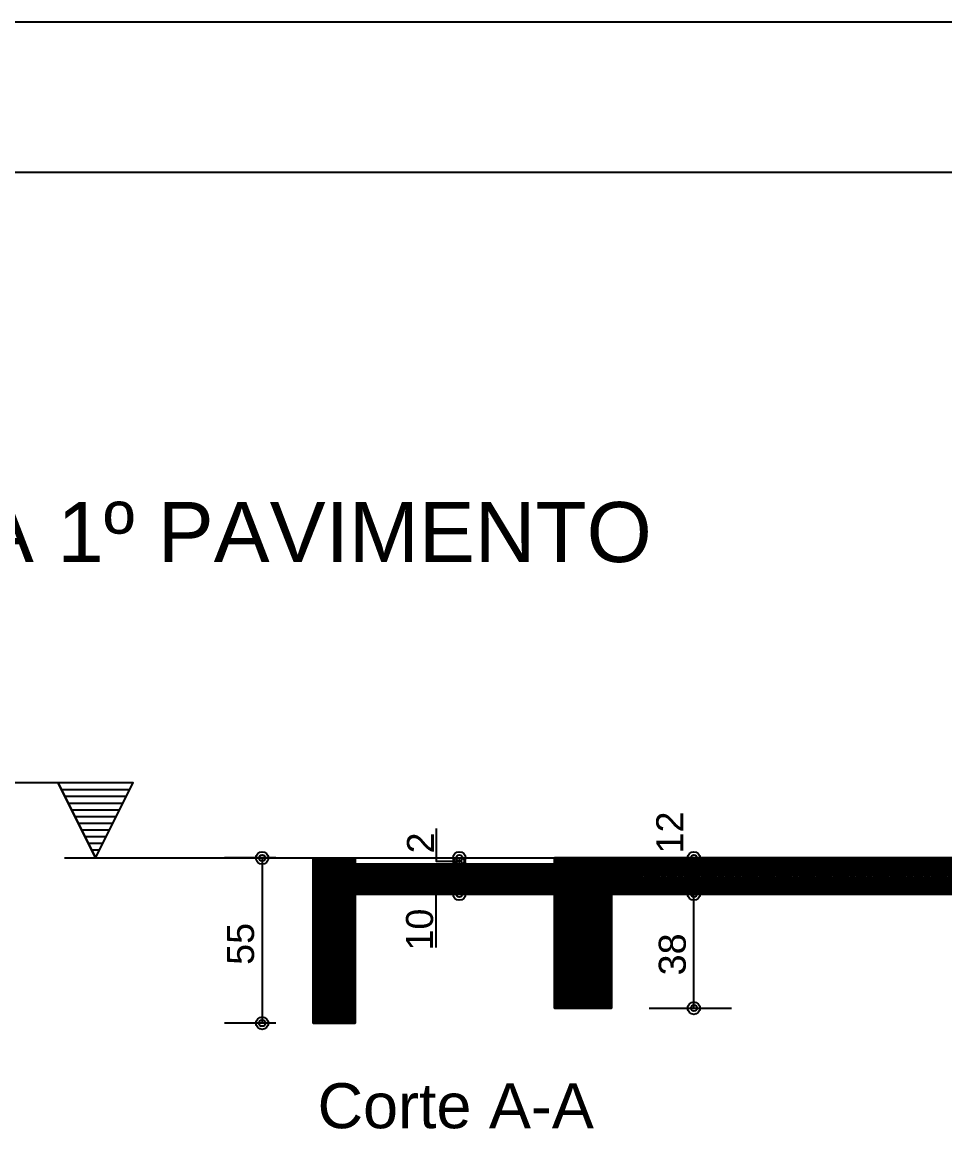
# Model space of a CAD drawing. Extents: x 0 to 119, y 0 to 84.
# Drawn here: x 15.59 to 21.74, y 76.73 to 84.1 of the extents above; entities that cross this region are included whole.
import ezdxf

# ---------------------------------------------------------------- set-up
doc = ezdxf.new("R2010")
doc.units = 0
doc.header["$MEASUREMENT"] = 0
for name, color, linetype in [('1', 3, 'CONTINUOUS'), ('15', 12, 'CONTINUOUS'), ('24', 7, 'CONTINUOUS'), ('29', 9, 'CONTINUOUS'), ('3', 7, 'CONTINUOUS'), ('32', 250, 'CONTINUOUS'), ('40', 7, 'CONTINUOUS'), ('6', 178, 'CONTINUOUS'), ('7', 232, 'CONTINUOUS')]:
    doc.layers.add(name, color=color, linetype=linetype)
doc.styles.add('TQS_ARIAL', font='arial.ttf')

msp = doc.modelspace()

# ---------------------------------------------------------------- linework, layer by layer
at = {"layer": '1', "color": 3, "linetype": 'Continuous'}
msp.add_lwpolyline([(15.829086, 79.032274), (16.079087, 78.532273), (16.329087, 79.032274), (15.829086, 79.032274)], dxfattribs=at)
at = {"layer": '29', "color": 9, "linetype": 'Continuous'}
for p, q in [((17.528821, 78.255152), (17.805943, 78.532273)), ((17.528821, 78.269294), (17.791801, 78.532273)), ((17.528821, 78.283436), (17.777659, 78.532273)), ((17.528821, 78.297578), (17.763517, 78.532273)), ((17.528821, 78.31172), (17.749374, 78.532273)), ((17.528821, 78.325862), (17.735232, 78.532273)), ((17.528821, 78.340005), (17.72109, 78.532273)), ((17.528821, 78.354147), (17.706948, 78.532273)), ((17.528821, 78.368289), (17.692806, 78.532273)), ((17.528821, 78.382431), (17.678664, 78.532273)), ((17.528821, 78.396573), (17.664522, 78.532273)), ((17.528821, 78.410715), (17.650379, 78.532273)), ((17.528821, 78.424857), (17.636237, 78.532273)), ((17.528821, 78.439), (17.622095, 78.532273)), ((17.528821, 78.453142), (17.607953, 78.532273)), ((17.528821, 78.467284), (17.593811, 78.532273)), ((17.528821, 78.481426), (17.579669, 78.532273)), ((17.528821, 78.495568), (17.565527, 78.532273)), ((17.528821, 78.50971), (17.551384, 78.532273)), ((17.528821, 78.523852), (17.537242, 78.532273)), ((17.528821, 78.524564), (17.808821, 78.244564)), ((17.528821, 78.24101), (17.808821, 78.52101)), ((17.535254, 78.532273), (17.808821, 78.258706)), ((17.549396, 78.532273), (17.808821, 78.272848)), ((17.563538, 78.532273), (17.808821, 78.28699)), ((17.57768, 78.532273), (17.808821, 78.301132)), ((17.591823, 78.532273), (17.808821, 78.315274)), ((17.605965, 78.532273), (17.808821, 78.329417)), ((17.620107, 78.532273), (17.808821, 78.343559)), ((17.634249, 78.532273), (17.808821, 78.357701)), ((17.648391, 78.532273), (17.808821, 78.371843)), ((17.662533, 78.532273), (17.808821, 78.385985)), ((17.676675, 78.532273), (17.808821, 78.400127)), ((17.690817, 78.532273), (17.808821, 78.414269)), ((17.70496, 78.532273), (17.808821, 78.428412)), ((17.719102, 78.532273), (17.808821, 78.442554)), ((17.733244, 78.532273), (17.808821, 78.456696)), ((17.747386, 78.532273), (17.808821, 78.470838)), ((17.761528, 78.532273), (17.808821, 78.48498)), ((17.77567, 78.532273), (17.808821, 78.499122)), ((17.789812, 78.532273), (17.808821, 78.513264)), ((17.803955, 78.532273), (17.808821, 78.527406)), ((19.13555, 78.164824), (19.502999, 78.532273)), ((19.13555, 78.178966), (19.488857, 78.532273)), ((19.13555, 78.193108), (19.474715, 78.532273)), ((19.13555, 78.207251), (19.460573, 78.532273)), ((19.13555, 78.221393), (19.446431, 78.532273)), ((19.13555, 78.235535), (19.432289, 78.532273)), ((19.13555, 78.249677), (19.418146, 78.532273)), ((19.13555, 78.263819), (19.404004, 78.532273)), ((19.13555, 78.277961), (19.389862, 78.532273)), ((19.13555, 78.292103), (19.37572, 78.532273)), ((19.13555, 78.306245), (19.361578, 78.532273)), ((19.13555, 78.320388), (19.347436, 78.532273)), ((19.13555, 78.33453), (19.333294, 78.532273)), ((19.13555, 78.348672), (19.319151, 78.532273)), ((19.13555, 78.362814), (19.305009, 78.532273)), ((19.13555, 78.376956), (19.290867, 78.532273)), ((19.13555, 78.391098), (19.276725, 78.532273)), ((19.13555, 78.40524), (19.262583, 78.532273)), ((19.13555, 78.419383), (19.248441, 78.532273)), ((19.13555, 78.433525), (19.234299, 78.532273)), ((19.13555, 78.447667), (19.220157, 78.532273)), ((19.13555, 78.461809), (19.206014, 78.532273)), ((19.13555, 78.475951), (19.191872, 78.532273)), ((19.13555, 78.490093), (19.17773, 78.532273)), ((19.13555, 78.504235), (19.163588, 78.532273)), ((19.13555, 78.518377), (19.149446, 78.532273)), ((19.13555, 78.150682), (19.51555, 78.530682)), ((19.13555, 78.530039), (19.51555, 78.150039)), ((19.13555, 78.13654), (19.51555, 78.51654)), ((19.13555, 78.515896), (19.51555, 78.135896)), ((19.147457, 78.532273), (19.51555, 78.164181)), ((19.1616, 78.532273), (19.51555, 78.178323)), ((19.175742, 78.532273), (19.51555, 78.192465)), ((19.189884, 78.532273), (19.51555, 78.206607)), ((19.204026, 78.532273), (19.51555, 78.220749)), ((19.218168, 78.532273), (19.51555, 78.234891)), ((19.23231, 78.532273), (19.51555, 78.249034)), ((19.246452, 78.532273), (19.51555, 78.263176)), ((19.260595, 78.532273), (19.51555, 78.277318)), ((19.274737, 78.532273), (19.51555, 78.29146)), ((19.288879, 78.532273), (19.51555, 78.305602)), ((19.303021, 78.532273), (19.51555, 78.319744)), ((19.317163, 78.532273), (19.51555, 78.333886)), ((19.331305, 78.532273), (19.51555, 78.348029)), ((19.345447, 78.532273), (19.51555, 78.362171)), ((19.359589, 78.532273), (19.51555, 78.376313)), ((19.373732, 78.532273), (19.51555, 78.390455)), ((19.387874, 78.532273), (19.51555, 78.404597)), ((19.402016, 78.532273), (19.51555, 78.418739)), ((19.416158, 78.532273), (19.51555, 78.432881)), ((19.4303, 78.532273), (19.51555, 78.447023)), ((19.444442, 78.532273), (19.51555, 78.461166)), ((19.458584, 78.532273), (19.51555, 78.475308)), ((19.472727, 78.532273), (19.51555, 78.48945)), ((19.486869, 78.532273), (19.51555, 78.503592)), ((19.501011, 78.532273), (19.51555, 78.517734)), ((19.51555, 78.304408), (19.743416, 78.532273)), ((19.51555, 78.31855), (19.729273, 78.532273)), ((19.51555, 78.332692), (19.715131, 78.532273)), ((19.51555, 78.346834), (19.700989, 78.532273)), ((19.51555, 78.360976), (19.686847, 78.532273)), ((19.51555, 78.375118), (19.672705, 78.532273)), ((19.51555, 78.389261), (19.658563, 78.532273)), ((19.51555, 78.403403), (19.644421, 78.532273)), ((19.51555, 78.417545), (19.630278, 78.532273)), ((19.51555, 78.431687), (19.616136, 78.532273)), ((19.51555, 78.445829), (19.601994, 78.532273)), ((19.51555, 78.459971), (19.587852, 78.532273)), ((19.51555, 78.474113), (19.57371, 78.532273)), ((19.51555, 78.488256), (19.559568, 78.532273)), ((19.51555, 78.502398), (19.545426, 78.532273)), ((19.51555, 78.51654), (19.531283, 78.532273)), ((19.51555, 78.530682), (19.517141, 78.532273)), ((19.51555, 78.532273), (19.755153, 78.292273)), ((19.51555, 78.517734), (19.741011, 78.292273)), ((19.517558, 78.292273), (19.757558, 78.532273)), ((19.529295, 78.532273), (19.769295, 78.292273)), ((19.5317, 78.292273), (19.7717, 78.532273)), ((19.543437, 78.532273), (19.783437, 78.292273)), ((19.545842, 78.292273), (19.785842, 78.532273)), ((19.557579, 78.532273), (19.797579, 78.292273)), ((19.559984, 78.292273), (19.799984, 78.532273)), ((19.571722, 78.532273), (19.811722, 78.292273)), ((19.574126, 78.292273), (19.814126, 78.532273)), ((19.585864, 78.532273), (19.825864, 78.292273)), ((19.588268, 78.292273), (19.828268, 78.532273)), ((19.600006, 78.532273), (19.840006, 78.292273)), ((19.60241, 78.292273), (19.84241, 78.532273)), ((19.614148, 78.532273), (19.854148, 78.292273)), ((19.616553, 78.292273), (19.856553, 78.532273)), ((19.62829, 78.532273), (19.86829, 78.292273)), ((19.630695, 78.292273), (19.870695, 78.532273)), ((19.642432, 78.532273), (19.882432, 78.292273)), ((19.644837, 78.292273), (19.884837, 78.532273)), ((19.656574, 78.532273), (19.896574, 78.292273)), ((19.658979, 78.292273), (19.898979, 78.532273)), ((19.670716, 78.532273), (19.910716, 78.292273)), ((19.673121, 78.292273), (19.913121, 78.532273)), ((19.684859, 78.532273), (19.924859, 78.292273)), ((19.687263, 78.292273), (19.927263, 78.532273)), ((19.699001, 78.532273), (19.939001, 78.292273)), ((19.701405, 78.292273), (19.941405, 78.532273)), ((19.713143, 78.532273), (19.953143, 78.292273)), ((19.715548, 78.292273), (19.955548, 78.532273)), ((19.727285, 78.532273), (19.967285, 78.292273)), ((19.72969, 78.292273), (19.96969, 78.532273)), ((19.741427, 78.532273), (19.981427, 78.292273)), ((19.743832, 78.292273), (19.983832, 78.532273)), ((19.755569, 78.532273), (19.995569, 78.292273)), ((19.757974, 78.292273), (19.997974, 78.532273)), ((19.769711, 78.532273), (20.009711, 78.292273)), ((19.772116, 78.292273), (20.012116, 78.532273)), ((19.783854, 78.532273), (20.023854, 78.292273)), ((19.786258, 78.292273), (20.026258, 78.532273)), ((19.797996, 78.532273), (20.037996, 78.292273)), ((19.8004, 78.292273), (20.0404, 78.532273)), ((19.812138, 78.532273), (20.052138, 78.292273)), ((19.814543, 78.292273), (20.054543, 78.532273)), ((19.82628, 78.532273), (20.06628, 78.292273)), ((19.828685, 78.292273), (20.068685, 78.532273)), ((19.840422, 78.532273), (20.080422, 78.292273)), ((19.842827, 78.292273), (20.082827, 78.532273)), ((19.854564, 78.532273), (20.094564, 78.292273)), ((19.856969, 78.292273), (20.096969, 78.532273)), ((19.868706, 78.532273), (20.108706, 78.292273)), ((19.871111, 78.292273), (20.111111, 78.532273)), ((19.882848, 78.532273), (20.122848, 78.292273)), ((19.885253, 78.292273), (20.125253, 78.532273)), ((19.896991, 78.532273), (20.136991, 78.292273)), ((19.899395, 78.292273), (20.139395, 78.532273)), ((19.911133, 78.532273), (20.151133, 78.292273)), ((19.913537, 78.292273), (20.153537, 78.532273)), ((19.925275, 78.532273), (20.165275, 78.292273)), ((19.92768, 78.292273), (20.16768, 78.532273)), ((19.939417, 78.532273), (20.179417, 78.292273)), ((19.941822, 78.292273), (20.181822, 78.532273)), ((19.953559, 78.532273), (20.193559, 78.292273)), ((19.955964, 78.292273), (20.195964, 78.532273)), ((19.967701, 78.532273), (20.207701, 78.292273)), ((19.970106, 78.292273), (20.210106, 78.532273)), ((19.981843, 78.532273), (20.221843, 78.292273)), ((19.984248, 78.292273), (20.224248, 78.532273)), ((19.995986, 78.532273), (20.235986, 78.292273)), ((19.99839, 78.292273), (20.23839, 78.532273)), ((20.010128, 78.532273), (20.250128, 78.292273)), ((20.012532, 78.292273), (20.252532, 78.532273)), ((20.02427, 78.532273), (20.26427, 78.292273)), ((20.026675, 78.292273), (20.266675, 78.532273)), ((20.038412, 78.532273), (20.278412, 78.292273)), ((20.040817, 78.292273), (20.280817, 78.532273)), ((20.052554, 78.532273), (20.292554, 78.292273)), ((20.054959, 78.292273), (20.294959, 78.532273)), ((20.066696, 78.532273), (20.306696, 78.292273)), ((20.069101, 78.292273), (20.309101, 78.532273)), ((20.080838, 78.532273), (20.320838, 78.292273)), ((20.083243, 78.292273), (20.323243, 78.532273)), ((20.094981, 78.532273), (20.334981, 78.292273)), ((20.097385, 78.292273), (20.337385, 78.532273)), ((20.109123, 78.532273), (20.349123, 78.292273)), ((20.111527, 78.292273), (20.351527, 78.532273)), ((20.123265, 78.532273), (20.363265, 78.292273)), ((20.125669, 78.292273), (20.365669, 78.532273)), ((20.137407, 78.532273), (20.377407, 78.292273)), ((20.139812, 78.292273), (20.379812, 78.532273)), ((20.151549, 78.532273), (20.391549, 78.292273)), ((20.153954, 78.292273), (20.393954, 78.532273)), ((20.165691, 78.532273), (20.405691, 78.292273)), ((20.168096, 78.292273), (20.408096, 78.532273)), ((20.179833, 78.532273), (20.419833, 78.292273)), ((20.182238, 78.292273), (20.422238, 78.532273)), ((20.193975, 78.532273), (20.433975, 78.292273)), ((20.19638, 78.292273), (20.43638, 78.532273)), ((20.208118, 78.532273), (20.448118, 78.292273)), ((20.210522, 78.292273), (20.450522, 78.532273)), ((20.22226, 78.532273), (20.46226, 78.292273)), ((20.224664, 78.292273), (20.464664, 78.532273)), ((20.236402, 78.532273), (20.476402, 78.292273)), ((20.238807, 78.292273), (20.478807, 78.532273)), ((20.250544, 78.532273), (20.490544, 78.292273)), ((20.252949, 78.292273), (20.492949, 78.532273)), ((20.264686, 78.532273), (20.504686, 78.292273)), ((20.267091, 78.292273), (20.507091, 78.532273)), ((20.278828, 78.532273), (20.518828, 78.292273)), ((20.281233, 78.292273), (20.521233, 78.532273)), ((20.29297, 78.532273), (20.53297, 78.292273)), ((20.295375, 78.292273), (20.535375, 78.532273)), ((20.307113, 78.532273), (20.547113, 78.292273)), ((20.309517, 78.292273), (20.549517, 78.532273)), ((20.321255, 78.532273), (20.561255, 78.292273)), ((20.323659, 78.292273), (20.563659, 78.532273)), ((20.335397, 78.532273), (20.575397, 78.292273)), ((20.337802, 78.292273), (20.577802, 78.532273)), ((20.349539, 78.532273), (20.589539, 78.292273)), ((20.351944, 78.292273), (20.591944, 78.532273)), ((20.363681, 78.532273), (20.603681, 78.292273)), ((20.366086, 78.292273), (20.606086, 78.532273)), ((20.377823, 78.532273), (20.617823, 78.292273)), ((20.380228, 78.292273), (20.620228, 78.532273)), ((20.391965, 78.532273), (20.631965, 78.292273)), ((20.39437, 78.292273), (20.63437, 78.532273)), ((20.406108, 78.532273), (20.646108, 78.292273)), ((20.408512, 78.292273), (20.648512, 78.532273)), ((20.42025, 78.532273), (20.66025, 78.292273)), ((20.422654, 78.292273), (20.662654, 78.532273)), ((20.434392, 78.532273), (20.674392, 78.292273)), ((20.436796, 78.292273), (20.676796, 78.532273)), ((20.448534, 78.532273), (20.688534, 78.292273)), ((20.450939, 78.292273), (20.690939, 78.532273)), ((20.462676, 78.532273), (20.702676, 78.292273)), ((20.465081, 78.292273), (20.705081, 78.532273)), ((20.476818, 78.532273), (20.716818, 78.292273)), ((20.479223, 78.292273), (20.719223, 78.532273)), ((20.49096, 78.532273), (20.73096, 78.292273)), ((20.493365, 78.292273), (20.733365, 78.532273)), ((20.505102, 78.532273), (20.745102, 78.292273)), ((20.507507, 78.292273), (20.747507, 78.532273)), ((20.519245, 78.532273), (20.759245, 78.292273)), ((20.521649, 78.292273), (20.761649, 78.532273)), ((20.533387, 78.532273), (20.773387, 78.292273)), ((20.535791, 78.292273), (20.775791, 78.532273)), ((20.547529, 78.532273), (20.787529, 78.292273)), ((20.549934, 78.292273), (20.789934, 78.532273)), ((20.561671, 78.532273), (20.801671, 78.292273)), ((20.564076, 78.292273), (20.804076, 78.532273)), ((20.575813, 78.532273), (20.815813, 78.292273)), ((20.578218, 78.292273), (20.818218, 78.532273)), ((20.589955, 78.532273), (20.829955, 78.292273)), ((20.59236, 78.292273), (20.83236, 78.532273)), ((20.604097, 78.532273), (20.844097, 78.292273)), ((20.606502, 78.292273), (20.846502, 78.532273)), ((20.61824, 78.532273), (20.85824, 78.292273)), ((20.620644, 78.292273), (20.860644, 78.532273)), ((20.632382, 78.532273), (20.872382, 78.292273)), ((20.634786, 78.292273), (20.874786, 78.532273)), ((20.646524, 78.532273), (20.886524, 78.292273)), ((20.648929, 78.292273), (20.888929, 78.532273)), ((20.660666, 78.532273), (20.900666, 78.292273)), ((20.663071, 78.292273), (20.903071, 78.532273)), ((20.674808, 78.532273), (20.914808, 78.292273)), ((20.677213, 78.292273), (20.917213, 78.532273)), ((20.68895, 78.532273), (20.92895, 78.292273)), ((20.691355, 78.292273), (20.931355, 78.532273)), ((20.703092, 78.532273), (20.943092, 78.292273)), ((20.705497, 78.292273), (20.945497, 78.532273)), ((20.717234, 78.532273), (20.957234, 78.292273)), ((20.719639, 78.292273), (20.959639, 78.532273)), ((20.731377, 78.532273), (20.971377, 78.292273)), ((20.733781, 78.292273), (20.973781, 78.532273)), ((20.745519, 78.532273), (20.985519, 78.292273)), ((20.747923, 78.292273), (20.987923, 78.532273)), ((20.759661, 78.532273), (20.999661, 78.292273)), ((20.762066, 78.292273), (21.002066, 78.532273)), ((20.773803, 78.532273), (21.013803, 78.292273)), ((20.776208, 78.292273), (21.016208, 78.532273)), ((20.787945, 78.532273), (21.027945, 78.292273)), ((20.79035, 78.292273), (21.03035, 78.532273)), ((20.802087, 78.532273), (21.042087, 78.292273)), ((20.804492, 78.292273), (21.044492, 78.532273)), ((20.816229, 78.532273), (21.056229, 78.292273)), ((20.818634, 78.292273), (21.058634, 78.532273)), ((20.830372, 78.532273), (21.070372, 78.292273)), ((20.832776, 78.292273), (21.072776, 78.532273)), ((20.844514, 78.532273), (21.084514, 78.292273)), ((20.846918, 78.292273), (21.086918, 78.532273)), ((20.858656, 78.532273), (21.098656, 78.292273)), ((20.861061, 78.292273), (21.101061, 78.532273)), ((20.872798, 78.532273), (21.112798, 78.292273)), ((20.875203, 78.292273), (21.115203, 78.532273)), ((20.88694, 78.532273), (21.12694, 78.292273)), ((20.889345, 78.292273), (21.129345, 78.532273)), ((20.901082, 78.532273), (21.141082, 78.292273)), ((20.903487, 78.292273), (21.143487, 78.532273)), ((20.915224, 78.532273), (21.155224, 78.292273)), ((20.917629, 78.292273), (21.157629, 78.532273)), ((20.929367, 78.532273), (21.169367, 78.292273)), ((20.931771, 78.292273), (21.171771, 78.532273)), ((20.943509, 78.532273), (21.183509, 78.292273)), ((20.945913, 78.292273), (21.185913, 78.532273)), ((20.957651, 78.532273), (21.197651, 78.292273)), ((20.960055, 78.292273), (21.200055, 78.532273)), ((20.971793, 78.532273), (21.211793, 78.292273)), ((20.974198, 78.292273), (21.214198, 78.532273)), ((20.985935, 78.532273), (21.225935, 78.292273)), ((20.98834, 78.292273), (21.22834, 78.532273)), ((21.000077, 78.532273), (21.240077, 78.292273)), ((21.002482, 78.292273), (21.242482, 78.532273)), ((21.014219, 78.532273), (21.254219, 78.292273)), ((21.016624, 78.292273), (21.256624, 78.532273)), ((21.028361, 78.532273), (21.268361, 78.292273)), ((21.030766, 78.292273), (21.270766, 78.532273)), ((21.042504, 78.532273), (21.282504, 78.292273)), ((21.044908, 78.292273), (21.284908, 78.532273)), ((21.056646, 78.532273), (21.296646, 78.292273)), ((21.05905, 78.292273), (21.29905, 78.532273)), ((21.070788, 78.532273), (21.310788, 78.292273)), ((21.073193, 78.292273), (21.313193, 78.532273)), ((21.08493, 78.532273), (21.32493, 78.292273)), ((21.087335, 78.292273), (21.327335, 78.532273)), ((21.099072, 78.532273), (21.339072, 78.292273)), ((21.101477, 78.292273), (21.341477, 78.532273)), ((21.113214, 78.532273), (21.353214, 78.292273)), ((21.115619, 78.292273), (21.355619, 78.532273)), ((21.127356, 78.532273), (21.367356, 78.292273)), ((21.129761, 78.292273), (21.369761, 78.532273)), ((21.141499, 78.532273), (21.381499, 78.292273)), ((21.143903, 78.292273), (21.383903, 78.532273)), ((21.155641, 78.532273), (21.395641, 78.292273)), ((21.158045, 78.292273), (21.398045, 78.532273)), ((21.169783, 78.532273), (21.409783, 78.292273)), ((21.172188, 78.292273), (21.412188, 78.532273)), ((21.183925, 78.532273), (21.423925, 78.292273)), ((21.18633, 78.292273), (21.42633, 78.532273)), ((21.198067, 78.532273), (21.438067, 78.292273)), ((21.200472, 78.292273), (21.440472, 78.532273)), ((21.212209, 78.532273), (21.452209, 78.292273)), ((21.214614, 78.292273), (21.454614, 78.532273)), ((21.226351, 78.532273), (21.466351, 78.292273)), ((21.228756, 78.292273), (21.468756, 78.532273)), ((21.240494, 78.532273), (21.480494, 78.292273)), ((21.242898, 78.292273), (21.482898, 78.532273)), ((21.254636, 78.532273), (21.494636, 78.292273)), ((21.25704, 78.292273), (21.49704, 78.532273)), ((21.268778, 78.532273), (21.508778, 78.292273)), ((21.271182, 78.292273), (21.511182, 78.532273)), ((21.28292, 78.532273), (21.52292, 78.292273)), ((21.285325, 78.292273), (21.525325, 78.532273)), ((21.297062, 78.532273), (21.537062, 78.292273)), ((21.299467, 78.292273), (21.539467, 78.532273)), ((21.311204, 78.532273), (21.551204, 78.292273)), ((21.313609, 78.292273), (21.553609, 78.532273)), ((21.325346, 78.532273), (21.565346, 78.292273)), ((21.327751, 78.292273), (21.567751, 78.532273)), ((21.339488, 78.532273), (21.579488, 78.292273)), ((21.341893, 78.292273), (21.581893, 78.532273)), ((21.353631, 78.532273), (21.593631, 78.292273)), ((21.356035, 78.292273), (21.596035, 78.532273)), ((21.367773, 78.532273), (21.607773, 78.292273)), ((21.370177, 78.292273), (21.610177, 78.532273)), ((21.381915, 78.532273), (21.621915, 78.292273)), ((21.38432, 78.292273), (21.62432, 78.532273)), ((21.396057, 78.532273), (21.636057, 78.292273)), ((21.398462, 78.292273), (21.638462, 78.532273)), ((21.410199, 78.532273), (21.650199, 78.292273)), ((21.412604, 78.292273), (21.652604, 78.532273)), ((21.424341, 78.532273), (21.664341, 78.292273)), ((21.426746, 78.292273), (21.666746, 78.532273)), ((21.438483, 78.532273), (21.678483, 78.292273)), ((21.440888, 78.292273), (21.680888, 78.532273)), ((21.452626, 78.532273), (21.692626, 78.292273)), ((21.45503, 78.292273), (21.69503, 78.532273)), ((21.466768, 78.532273), (21.706768, 78.292273)), ((21.469172, 78.292273), (21.709172, 78.532273)), ((21.48091, 78.532273), (21.72091, 78.292273)), ((21.483315, 78.292273), (21.723315, 78.532273)), ((21.495052, 78.532273), (21.735052, 78.292273)), ((21.497457, 78.292273), (21.737457, 78.532273)), ((21.509194, 78.532273), (21.749194, 78.292273)), ((21.511599, 78.292273), (21.751599, 78.532273)), ((21.523336, 78.532273), (21.763336, 78.292273)), ((21.525741, 78.292273), (21.765741, 78.532273)), ((21.537478, 78.532273), (21.777478, 78.292273)), ((21.539883, 78.292273), (21.779883, 78.532273)), ((21.551621, 78.532273), (21.791621, 78.292273)), ((21.554025, 78.292273), (21.794025, 78.532273)), ((21.565763, 78.532273), (21.805763, 78.292273)), ((21.568167, 78.292273), (21.808167, 78.532273)), ((21.579905, 78.532273), (21.819905, 78.292273)), ((21.582309, 78.292273), (21.822309, 78.532273)), ((21.594047, 78.532273), (21.834047, 78.292273)), ((21.596452, 78.292273), (21.836452, 78.532273)), ((21.608189, 78.532273), (21.848189, 78.292273)), ((21.610594, 78.292273), (21.850594, 78.532273)), ((21.622331, 78.532273), (21.862331, 78.292273)), ((21.624736, 78.292273), (21.864736, 78.532273)), ((21.636473, 78.532273), (21.876473, 78.292273)), ((21.638878, 78.292273), (21.878878, 78.532273)), ((21.650615, 78.532273), (21.890615, 78.292273)), ((21.65302, 78.292273), (21.89302, 78.532273)), ((21.664758, 78.532273), (21.904758, 78.292273)), ((21.667162, 78.292273), (21.907162, 78.532273)), ((21.6789, 78.532273), (21.9189, 78.292273)), ((21.681304, 78.292273), (21.921304, 78.532273)), ((21.693042, 78.532273), (21.933042, 78.292273)), ((21.695447, 78.292273), (21.935447, 78.532273)), ((21.707184, 78.532273), (21.947184, 78.292273)), ((21.709589, 78.292273), (21.949589, 78.532273)), ((21.721326, 78.532273), (21.961326, 78.292273)), ((21.723731, 78.292273), (21.963731, 78.532273)), ((17.528821, 78.510422), (17.808821, 78.230422)), ((17.528821, 78.226867), (17.808821, 78.506867)), ((17.528821, 78.49628), (17.808821, 78.21628)), ((17.528821, 78.212725), (17.808821, 78.492725)), ((17.528821, 78.482137), (17.808821, 78.202137)), ((17.528821, 78.198583), (17.808821, 78.478583)), ((17.528821, 78.467995), (17.808821, 78.187995)), ((17.528821, 78.184441), (17.808821, 78.464441)), ((17.528821, 78.453853), (17.808821, 78.173853)), ((17.528821, 78.170299), (17.808821, 78.450299)), ((17.528821, 78.439711), (17.808821, 78.159711)), ((17.808821, 78.294735), (18.006359, 78.492273)), ((17.808821, 78.308878), (17.992217, 78.492273)), ((17.808821, 78.32302), (17.978075, 78.492273)), ((17.808821, 78.337162), (17.963933, 78.492273)), ((17.808821, 78.351304), (17.949791, 78.492273)), ((17.808821, 78.365446), (17.935649, 78.492273)), ((17.808821, 78.379588), (17.921506, 78.492273)), ((17.808821, 78.39373), (17.907364, 78.492273)), ((17.808821, 78.407873), (17.893222, 78.492273)), ((17.808821, 78.422015), (17.87908, 78.492273)), ((17.808821, 78.436157), (17.864938, 78.492273)), ((17.808821, 78.450299), (17.850796, 78.492273)), ((17.808821, 78.464441), (17.836654, 78.492273)), ((17.808821, 78.478583), (17.822511, 78.492273)), ((17.808821, 78.48498), (18.001528, 78.292273)), ((17.808821, 78.470838), (17.987386, 78.292273)), ((17.808821, 78.456696), (17.973244, 78.292273)), ((17.808821, 78.442554), (17.959102, 78.292273)), ((17.81567, 78.492273), (18.01567, 78.292273)), ((17.820501, 78.292273), (18.020501, 78.492273)), ((17.829812, 78.492273), (18.029812, 78.292273)), ((17.834644, 78.292273), (18.034644, 78.492273)), ((17.843955, 78.492273), (18.043955, 78.292273)), ((17.848786, 78.292273), (18.048786, 78.492273)), ((17.858097, 78.492273), (18.058097, 78.292273)), ((17.862928, 78.292273), (18.062928, 78.492273)), ((17.872239, 78.492273), (18.072239, 78.292273)), ((17.87707, 78.292273), (18.07707, 78.492273)), ((17.886381, 78.492273), (18.086381, 78.292273)), ((17.891212, 78.292273), (18.091212, 78.492273)), ((17.900523, 78.492273), (18.100523, 78.292273)), ((17.905354, 78.292273), (18.105354, 78.492273)), ((17.914665, 78.492273), (18.114665, 78.292273)), ((17.919496, 78.292273), (18.119496, 78.492273)), ((17.928807, 78.492273), (18.128807, 78.292273)), ((17.933638, 78.292273), (18.133638, 78.492273)), ((17.94295, 78.492273), (18.14295, 78.292273)), ((17.947781, 78.292273), (18.147781, 78.492273)), ((17.957092, 78.492273), (18.157092, 78.292273)), ((17.961923, 78.292273), (18.161923, 78.492273)), ((17.971234, 78.492273), (18.171234, 78.292273)), ((17.976065, 78.292273), (18.176065, 78.492273)), ((17.985376, 78.492273), (18.185376, 78.292273)), ((17.990207, 78.292273), (18.190207, 78.492273)), ((17.999518, 78.492273), (18.199518, 78.292273)), ((18.004349, 78.292273), (18.204349, 78.492273)), ((18.01366, 78.492273), (18.21366, 78.292273)), ((18.018491, 78.292273), (18.218491, 78.492273)), ((18.027802, 78.492273), (18.227802, 78.292273)), ((18.032633, 78.292273), (18.232633, 78.492273)), ((18.041944, 78.492273), (18.241944, 78.292273)), ((18.046776, 78.292273), (18.246776, 78.492273)), ((18.056087, 78.492273), (18.256087, 78.292273)), ((18.060918, 78.292273), (18.260918, 78.492273)), ((18.070229, 78.492273), (18.270229, 78.292273)), ((18.07506, 78.292273), (18.27506, 78.492273)), ((18.084371, 78.492273), (18.284371, 78.292273)), ((18.089202, 78.292273), (18.289202, 78.492273)), ((18.098513, 78.492273), (18.298513, 78.292273)), ((18.103344, 78.292273), (18.303344, 78.492273)), ((18.112655, 78.492273), (18.312655, 78.292273)), ((18.117486, 78.292273), (18.317486, 78.492273)), ((18.126797, 78.492273), (18.326797, 78.292273)), ((18.131628, 78.292273), (18.331628, 78.492273)), ((18.140939, 78.492273), (18.340939, 78.292273)), ((18.145771, 78.292273), (18.345771, 78.492273)), ((18.155082, 78.492273), (18.355082, 78.292273)), ((18.159913, 78.292273), (18.359913, 78.492273)), ((18.169224, 78.492273), (18.369224, 78.292273)), ((18.174055, 78.292273), (18.374055, 78.492273)), ((18.183366, 78.492273), (18.383366, 78.292273)), ((18.188197, 78.292273), (18.388197, 78.492273)), ((18.197508, 78.492273), (18.397508, 78.292273)), ((18.202339, 78.292273), (18.402339, 78.492273)), ((18.21165, 78.492273), (18.41165, 78.292273)), ((18.216481, 78.292273), (18.416481, 78.492273)), ((18.225792, 78.492273), (18.425792, 78.292273)), ((18.230623, 78.292273), (18.430623, 78.492273)), ((18.239934, 78.492273), (18.439934, 78.292273)), ((18.244765, 78.292273), (18.444765, 78.492273)), ((18.254076, 78.492273), (18.454076, 78.292273)), ((18.258908, 78.292273), (18.458908, 78.492273)), ((18.268219, 78.492273), (18.468219, 78.292273)), ((18.27305, 78.292273), (18.47305, 78.492273)), ((18.282361, 78.492273), (18.482361, 78.292273)), ((18.287192, 78.292273), (18.487192, 78.492273)), ((18.296503, 78.492273), (18.496503, 78.292273)), ((18.301334, 78.292273), (18.501334, 78.492273)), ((18.310645, 78.492273), (18.510645, 78.292273)), ((18.315476, 78.292273), (18.515476, 78.492273)), ((18.324787, 78.492273), (18.524787, 78.292273)), ((18.329618, 78.292273), (18.529618, 78.492273)), ((18.338929, 78.492273), (18.538929, 78.292273)), ((18.34376, 78.292273), (18.54376, 78.492273)), ((18.353071, 78.492273), (18.553071, 78.292273)), ((18.357903, 78.292273), (18.557903, 78.492273)), ((18.367214, 78.492273), (18.567214, 78.292273)), ((18.372045, 78.292273), (18.572045, 78.492273)), ((18.381356, 78.492273), (18.581356, 78.292273)), ((18.386187, 78.292273), (18.586187, 78.492273)), ((18.395498, 78.492273), (18.595498, 78.292273)), ((18.400329, 78.292273), (18.600329, 78.492273)), ((18.40964, 78.492273), (18.60964, 78.292273)), ((18.414471, 78.292273), (18.614471, 78.492273)), ((18.423782, 78.492273), (18.623782, 78.292273)), ((18.428613, 78.292273), (18.628613, 78.492273)), ((18.437924, 78.492273), (18.637924, 78.292273)), ((18.442755, 78.292273), (18.642755, 78.492273)), ((18.452066, 78.492273), (18.652066, 78.292273)), ((18.456897, 78.292273), (18.656897, 78.492273)), ((18.466209, 78.492273), (18.666209, 78.292273)), ((18.47104, 78.292273), (18.67104, 78.492273)), ((18.480351, 78.492273), (18.680351, 78.292273)), ((18.485182, 78.292273), (18.685182, 78.492273)), ((18.494493, 78.492273), (18.694493, 78.292273)), ((18.499324, 78.292273), (18.699324, 78.492273)), ((18.508635, 78.492273), (18.708635, 78.292273)), ((18.513466, 78.292273), (18.713466, 78.492273)), ((18.522777, 78.492273), (18.722777, 78.292273)), ((18.527608, 78.292273), (18.727608, 78.492273)), ((18.536919, 78.492273), (18.736919, 78.292273)), ((18.54175, 78.292273), (18.74175, 78.492273)), ((18.551061, 78.492273), (18.751061, 78.292273)), ((18.555892, 78.292273), (18.755892, 78.492273)), ((18.565203, 78.492273), (18.765203, 78.292273)), ((18.570035, 78.292273), (18.770035, 78.492273)), ((18.579346, 78.492273), (18.779346, 78.292273)), ((18.584177, 78.292273), (18.784177, 78.492273)), ((18.593488, 78.492273), (18.793488, 78.292273)), ((18.598319, 78.292273), (18.798319, 78.492273)), ((18.60763, 78.492273), (18.80763, 78.292273)), ((18.612461, 78.292273), (18.812461, 78.492273)), ((18.621772, 78.492273), (18.821772, 78.292273)), ((18.626603, 78.292273), (18.826603, 78.492273)), ((18.635914, 78.492273), (18.835914, 78.292273)), ((18.640745, 78.292273), (18.840745, 78.492273)), ((18.650056, 78.492273), (18.850056, 78.292273)), ((18.654887, 78.292273), (18.854887, 78.492273)), ((18.664198, 78.492273), (18.864198, 78.292273)), ((18.66903, 78.292273), (18.86903, 78.492273)), ((18.678341, 78.492273), (18.878341, 78.292273)), ((18.683172, 78.292273), (18.883172, 78.492273)), ((18.692483, 78.492273), (18.892483, 78.292273)), ((18.697314, 78.292273), (18.897314, 78.492273)), ((18.706625, 78.492273), (18.906625, 78.292273)), ((18.711456, 78.292273), (18.911456, 78.492273)), ((18.720767, 78.492273), (18.920767, 78.292273)), ((18.725598, 78.292273), (18.925598, 78.492273)), ((18.734909, 78.492273), (18.934909, 78.292273)), ((18.73974, 78.292273), (18.93974, 78.492273)), ((18.749051, 78.492273), (18.949051, 78.292273)), ((18.753882, 78.292273), (18.953882, 78.492273)), ((18.763193, 78.492273), (18.963193, 78.292273)), ((18.768024, 78.292273), (18.968024, 78.492273)), ((18.777336, 78.492273), (18.977336, 78.292273)), ((18.782167, 78.292273), (18.982167, 78.492273)), ((18.791478, 78.492273), (18.991478, 78.292273)), ((18.796309, 78.292273), (18.996309, 78.492273)), ((18.80562, 78.492273), (19.00562, 78.292273)), ((18.810451, 78.292273), (19.010451, 78.492273)), ((18.819762, 78.492273), (19.019762, 78.292273)), ((18.824593, 78.292273), (19.024593, 78.492273)), ((18.833904, 78.492273), (19.033904, 78.292273)), ((18.838735, 78.292273), (19.038735, 78.492273)), ((18.848046, 78.492273), (19.048046, 78.292273)), ((18.852877, 78.292273), (19.052877, 78.492273)), ((18.862188, 78.492273), (19.062188, 78.292273)), ((18.867019, 78.292273), (19.067019, 78.492273)), ((18.87633, 78.492273), (19.07633, 78.292273)), ((18.881162, 78.292273), (19.081162, 78.492273)), ((18.890473, 78.492273), (19.090473, 78.292273)), ((18.895304, 78.292273), (19.095304, 78.492273)), ((18.904615, 78.492273), (19.104615, 78.292273)), ((18.909446, 78.292273), (19.109446, 78.492273)), ((18.918757, 78.492273), (19.118757, 78.292273)), ((18.923588, 78.292273), (19.123588, 78.492273)), ((18.932899, 78.492273), (19.132899, 78.292273)), ((18.93773, 78.292273), (19.13555, 78.490093)), ((18.947041, 78.492273), (19.13555, 78.303764)), ((18.951872, 78.292273), (19.13555, 78.475951)), ((18.961183, 78.492273), (19.13555, 78.317907)), ((18.966014, 78.292273), (19.13555, 78.461809)), ((18.975325, 78.492273), (19.13555, 78.332049)), ((18.980157, 78.292273), (19.13555, 78.447667)), ((18.989468, 78.492273), (19.13555, 78.346191)), ((19.00361, 78.492273), (19.13555, 78.360333)), ((19.017752, 78.492273), (19.13555, 78.374475)), ((19.031894, 78.492273), (19.13555, 78.388617)), ((19.046036, 78.492273), (19.13555, 78.402759)), ((19.060178, 78.492273), (19.13555, 78.416902)), ((19.07432, 78.492273), (19.13555, 78.431044)), ((19.088462, 78.492273), (19.13555, 78.445186)), ((19.102605, 78.492273), (19.13555, 78.459328)), ((19.116747, 78.492273), (19.13555, 78.47347)), ((19.130889, 78.492273), (19.13555, 78.487612)), ((19.13555, 78.122398), (19.51555, 78.502398)), ((19.13555, 78.501754), (19.51555, 78.121754)), ((19.13555, 78.108256), (19.51555, 78.488256)), ((19.13555, 78.487612), (19.51555, 78.107612)), ((19.13555, 78.094113), (19.51555, 78.474113)), ((19.13555, 78.47347), (19.51555, 78.09347)), ((19.13555, 78.079971), (19.51555, 78.459971)), ((19.13555, 78.459328), (19.51555, 78.079328)), ((19.13555, 78.065829), (19.51555, 78.445829)), ((19.13555, 78.445186), (19.51555, 78.065186)), ((19.51555, 78.503592), (19.726869, 78.292273)), ((19.51555, 78.48945), (19.712727, 78.292273)), ((19.51555, 78.475308), (19.698584, 78.292273)), ((19.51555, 78.461166), (19.684442, 78.292273)), ((19.51555, 78.447023), (19.6703, 78.292273)), ((17.528821, 78.156157), (17.808821, 78.436157)), ((17.528821, 78.425569), (17.808821, 78.145569)), ((17.528821, 78.142015), (17.808821, 78.422015)), ((17.528821, 78.411427), (17.808821, 78.131427)), ((17.528821, 78.127873), (17.808821, 78.407873)), ((17.528821, 78.397285), (17.808821, 78.117285)), ((17.528821, 78.11373), (17.808821, 78.39373)), ((17.528821, 78.383142), (17.808821, 78.103142)), ((17.528821, 78.099588), (17.808821, 78.379588)), ((17.528821, 78.369), (17.808821, 78.089)), ((17.528821, 78.085446), (17.808821, 78.365446)), ((17.808821, 78.428412), (17.94496, 78.292273)), ((17.808821, 78.414269), (17.930817, 78.292273)), ((17.808821, 78.400127), (17.916675, 78.292273)), ((17.808821, 78.385985), (17.902533, 78.292273)), ((17.808821, 78.371843), (17.888391, 78.292273)), ((18.994299, 78.292273), (19.13555, 78.433525)), ((19.008441, 78.292273), (19.13555, 78.419383)), ((19.022583, 78.292273), (19.13555, 78.40524)), ((19.036725, 78.292273), (19.13555, 78.391098)), ((19.050867, 78.292273), (19.13555, 78.376956)), ((19.13555, 78.051687), (19.51555, 78.431687)), ((19.13555, 78.431044), (19.51555, 78.051044)), ((19.13555, 78.037545), (19.51555, 78.417545)), ((19.13555, 78.416902), (19.51555, 78.036902)), ((19.13555, 78.023403), (19.51555, 78.403403)), ((19.13555, 78.402759), (19.51555, 78.022759)), ((19.13555, 78.009261), (19.51555, 78.389261)), ((19.13555, 78.388617), (19.51555, 78.008617)), ((19.13555, 77.995118), (19.51555, 78.375118)), ((19.13555, 78.374475), (19.51555, 77.994475)), ((19.51555, 78.432881), (19.656158, 78.292273)), ((19.51555, 78.418739), (19.642016, 78.292273)), ((19.51555, 78.404597), (19.627874, 78.292273)), ((19.51555, 78.390455), (19.613732, 78.292273)), ((19.51555, 78.376313), (19.599589, 78.292273)), ((17.528821, 78.354858), (17.808821, 78.074858)), ((17.528821, 78.071304), (17.808821, 78.351304)), ((17.528821, 78.340716), (17.808821, 78.060716)), ((17.528821, 78.057162), (17.808821, 78.337162)), ((17.528821, 78.326574), (17.808821, 78.046574)), ((17.528821, 78.04302), (17.808821, 78.32302)), ((17.528821, 78.312432), (17.808821, 78.032432)), ((17.528821, 78.028878), (17.808821, 78.308878)), ((17.528821, 78.29829), (17.808821, 78.01829)), ((17.528821, 78.014735), (17.808821, 78.294735)), ((17.808821, 78.357701), (17.874249, 78.292273)), ((17.808821, 78.343559), (17.860107, 78.292273)), ((17.808821, 78.329417), (17.845965, 78.292273)), ((17.808821, 78.315274), (17.831823, 78.292273)), ((17.808821, 78.301132), (17.81768, 78.292273)), ((19.065009, 78.292273), (19.13555, 78.362814)), ((19.079151, 78.292273), (19.13555, 78.348672)), ((19.093294, 78.292273), (19.13555, 78.33453)), ((19.107436, 78.292273), (19.13555, 78.320388)), ((19.121578, 78.292273), (19.13555, 78.306245)), ((19.13555, 77.980976), (19.51555, 78.360976)), ((19.13555, 78.360333), (19.51555, 77.980333)), ((19.13555, 77.966834), (19.51555, 78.346834)), ((19.13555, 78.346191), (19.51555, 77.966191)), ((19.13555, 77.952692), (19.51555, 78.332692)), ((19.13555, 78.332049), (19.51555, 77.952049)), ((19.13555, 77.93855), (19.51555, 78.31855)), ((19.13555, 78.317907), (19.51555, 77.937907)), ((19.13555, 77.924408), (19.51555, 78.304408)), ((19.13555, 78.303764), (19.51555, 77.923764)), ((19.51555, 78.362171), (19.585447, 78.292273)), ((19.51555, 78.348029), (19.571305, 78.292273)), ((19.51555, 78.333886), (19.557163, 78.292273)), ((19.51555, 78.319744), (19.543021, 78.292273)), ((19.51555, 78.305602), (19.528879, 78.292273)), ((17.528821, 78.284147), (17.808821, 78.004147)), ((17.528821, 78.000593), (17.808821, 78.280593)), ((17.528821, 78.270005), (17.808821, 77.990005)), ((17.528821, 77.986451), (17.808821, 78.266451)), ((17.528821, 78.255863), (17.808821, 77.975863)), ((17.528821, 77.972309), (17.808821, 78.252309)), ((17.528821, 78.241721), (17.808821, 77.961721)), ((17.528821, 77.958167), (17.808821, 78.238167)), ((17.528821, 78.227579), (17.808821, 77.947579)), ((17.528821, 77.944025), (17.808821, 78.224025)), ((19.13555, 77.910266), (19.51555, 78.290266)), ((19.13555, 78.289622), (19.51555, 77.909622)), ((19.13555, 77.896124), (19.51555, 78.276124)), ((19.13555, 78.27548), (19.51555, 77.89548)), ((19.13555, 77.881981), (19.51555, 78.261981)), ((19.13555, 78.261338), (19.51555, 77.881338)), ((19.13555, 77.867839), (19.51555, 78.247839)), ((19.13555, 78.247196), (19.51555, 77.867196)), ((19.13555, 77.853697), (19.51555, 78.233697)), ((19.13555, 78.233054), (19.51555, 77.853054)), ((19.13555, 77.839555), (19.51555, 78.219555)), ((19.13555, 78.218912), (19.51555, 77.838912)), ((17.528821, 78.213437), (17.808821, 77.933437)), ((17.528821, 77.929883), (17.808821, 78.209883)), ((17.528821, 78.199295), (17.808821, 77.919295)), ((17.528821, 77.91574), (17.808821, 78.19574)), ((17.528821, 78.185153), (17.808821, 77.905153)), ((17.528821, 77.901598), (17.808821, 78.181598)), ((17.528821, 78.17101), (17.808821, 77.89101)), ((17.528821, 77.887456), (17.808821, 78.167456)), ((17.528821, 78.156868), (17.808821, 77.876868)), ((17.528821, 77.873314), (17.808821, 78.153314)), ((19.13555, 77.825413), (19.51555, 78.205413)), ((19.13555, 78.204769), (19.51555, 77.824769)), ((19.13555, 77.811271), (19.51555, 78.191271)), ((19.13555, 78.190627), (19.51555, 77.810627)), ((19.13555, 77.797129), (19.51555, 78.177129)), ((19.13555, 78.176485), (19.51555, 77.796485)), ((19.13555, 77.782986), (19.51555, 78.162986)), ((19.13555, 78.162343), (19.51555, 77.782343)), ((19.13555, 77.768844), (19.51555, 78.148844)), ((19.13555, 78.148201), (19.51555, 77.768201)), ((17.528821, 78.142726), (17.808821, 77.862726)), ((17.528821, 77.859172), (17.808821, 78.139172)), ((17.528821, 78.128584), (17.808821, 77.848584)), ((17.528821, 77.84503), (17.808821, 78.12503)), ((17.528821, 78.114442), (17.808821, 77.834442)), ((17.528821, 77.830888), (17.808821, 78.110888)), ((17.528821, 78.1003), (17.808821, 77.8203)), ((17.528821, 77.816746), (17.808821, 78.096746)), ((17.528821, 78.086158), (17.808821, 77.806158)), ((17.528821, 77.802603), (17.808821, 78.082603)), ((17.528821, 78.072015), (17.808821, 77.792015)), ((19.13555, 77.754702), (19.51555, 78.134702)), ((19.13555, 78.134059), (19.51555, 77.754059)), ((19.13555, 77.74056), (19.51555, 78.12056)), ((19.13555, 78.119917), (19.51555, 77.739917)), ((19.13555, 77.726418), (19.51555, 78.106418)), ((19.13555, 78.105775), (19.51555, 77.725775)), ((19.13555, 77.712276), (19.51555, 78.092276)), ((19.13555, 78.091632), (19.51555, 77.711632)), ((19.13555, 77.698134), (19.51555, 78.078134)), ((19.13555, 78.07749), (19.51555, 77.69749)), ((17.528821, 77.788461), (17.808821, 78.068461)), ((17.528821, 78.057873), (17.808821, 77.777873)), ((17.528821, 77.774319), (17.808821, 78.054319)), ((17.528821, 78.043731), (17.808821, 77.763731)), ((17.528821, 77.760177), (17.808821, 78.040177)), ((17.528821, 78.029589), (17.808821, 77.749589)), ((17.528821, 77.746035), (17.808821, 78.026035)), ((17.528821, 78.015447), (17.808821, 77.735447)), ((17.528821, 77.731893), (17.808821, 78.011893)), ((17.528821, 78.001305), (17.808821, 77.721305)), ((17.528821, 77.717751), (17.808821, 77.997751)), ((19.13555, 77.683991), (19.51555, 78.063991)), ((19.13555, 78.063348), (19.51555, 77.683348)), ((19.13555, 77.669849), (19.51555, 78.049849)), ((19.13555, 78.049206), (19.51555, 77.669206)), ((19.13555, 77.655707), (19.51555, 78.035707)), ((19.13555, 78.035064), (19.51555, 77.655064)), ((19.13555, 77.641565), (19.51555, 78.021565)), ((19.13555, 78.020922), (19.51555, 77.640922)), ((19.13555, 77.627423), (19.51555, 78.007423)), ((19.13555, 78.00678), (19.51555, 77.62678)), ((17.528821, 77.987163), (17.808821, 77.707163)), ((17.528821, 77.703608), (17.808821, 77.983608)), ((17.528821, 77.97302), (17.808821, 77.69302)), ((17.528821, 77.689466), (17.808821, 77.969466)), ((17.528821, 77.958878), (17.808821, 77.678878)), ((17.528821, 77.675324), (17.808821, 77.955324)), ((17.528821, 77.944736), (17.808821, 77.664736)), ((17.528821, 77.661182), (17.808821, 77.941182)), ((17.528821, 77.930594), (17.808821, 77.650594)), ((17.528821, 77.64704), (17.808821, 77.92704)), ((19.13555, 77.613281), (19.51555, 77.993281)), ((19.13555, 77.992637), (19.51555, 77.612637)), ((19.13555, 77.599139), (19.51555, 77.979139)), ((19.13555, 77.978495), (19.51555, 77.598495)), ((19.13555, 77.584997), (19.51555, 77.964997)), ((19.13555, 77.964353), (19.51555, 77.584353)), ((19.13555, 77.570854), (19.51555, 77.950854)), ((19.13555, 77.950211), (19.51555, 77.570211)), ((19.13555, 77.556712), (19.51555, 77.936712)), ((19.13555, 77.936069), (19.51555, 77.556069)), ((19.13555, 77.54257), (19.51555, 77.92257)), ((19.13555, 77.921927), (19.51555, 77.541927)), ((17.528821, 77.916452), (17.808821, 77.636452)), ((17.528821, 77.632898), (17.808821, 77.912898)), ((17.528821, 77.90231), (17.808821, 77.62231)), ((17.528821, 77.618756), (17.808821, 77.898756)), ((17.528821, 77.888168), (17.808821, 77.608168)), ((17.528821, 77.604613), (17.808821, 77.884613)), ((17.528821, 77.874026), (17.808821, 77.594026)), ((17.528821, 77.590471), (17.808821, 77.870471)), ((17.528821, 77.859883), (17.808821, 77.579883)), ((17.528821, 77.576329), (17.808821, 77.856329)), ((19.13555, 77.907785), (19.511061, 77.532273)), ((19.13555, 77.893643), (19.496919, 77.532273)), ((19.13555, 77.8795), (19.482777, 77.532273)), ((19.13555, 77.865358), (19.468635, 77.532273)), ((19.13555, 77.851216), (19.454493, 77.532273)), ((19.139395, 77.532273), (19.51555, 77.908428)), ((19.153537, 77.532273), (19.51555, 77.894286)), ((19.16768, 77.532273), (19.51555, 77.880144)), ((19.181822, 77.532273), (19.51555, 77.866002)), ((19.195964, 77.532273), (19.51555, 77.851859)), ((17.528821, 77.845741), (17.808821, 77.565741)), ((17.528821, 77.562187), (17.808821, 77.842187)), ((17.528821, 77.831599), (17.808821, 77.551599)), ((17.528821, 77.548045), (17.808821, 77.828045)), ((17.528821, 77.817457), (17.808821, 77.537457)), ((17.528821, 77.533903), (17.808821, 77.813903)), ((17.528821, 77.803315), (17.808821, 77.523315)), ((17.528821, 77.519761), (17.808821, 77.799761)), ((17.528821, 77.789173), (17.808821, 77.509173)), ((17.528821, 77.505619), (17.808821, 77.785619)), ((17.528821, 77.775031), (17.808821, 77.495031)), ((19.13555, 77.837074), (19.440351, 77.532273)), ((19.13555, 77.822932), (19.426209, 77.532273)), ((19.13555, 77.80879), (19.412066, 77.532273)), ((19.13555, 77.794648), (19.397924, 77.532273)), ((19.13555, 77.780505), (19.383782, 77.532273)), ((19.210106, 77.532273), (19.51555, 77.837717)), ((19.224248, 77.532273), (19.51555, 77.823575)), ((19.23839, 77.532273), (19.51555, 77.809433)), ((19.252532, 77.532273), (19.51555, 77.795291)), ((19.266675, 77.532273), (19.51555, 77.781149)), ((17.528821, 77.491476), (17.808821, 77.771476)), ((17.528821, 77.760888), (17.808821, 77.480888)), ((17.528821, 77.477334), (17.808821, 77.757334)), ((17.528821, 77.746746), (17.808821, 77.466746)), ((17.528821, 77.463192), (17.808821, 77.743192)), ((17.528821, 77.732604), (17.808821, 77.452604)), ((17.528821, 77.44905), (17.808821, 77.72905)), ((17.528821, 77.718462), (17.808821, 77.438462)), ((17.528821, 77.434908), (17.808821, 77.714908)), ((17.528821, 77.70432), (17.800868, 77.432273)), ((17.540329, 77.432273), (17.808821, 77.700766)), ((19.13555, 77.766363), (19.36964, 77.532273)), ((19.13555, 77.752221), (19.355498, 77.532273)), ((19.13555, 77.738079), (19.341356, 77.532273)), ((19.13555, 77.723937), (19.327214, 77.532273)), ((19.13555, 77.709795), (19.313071, 77.532273)), ((19.280817, 77.532273), (19.51555, 77.767007)), ((19.294959, 77.532273), (19.51555, 77.752864)), ((19.309101, 77.532273), (19.51555, 77.738722)), ((19.323243, 77.532273), (19.51555, 77.72458)), ((19.337385, 77.532273), (19.51555, 77.710438)), ((17.528821, 77.690178), (17.786726, 77.432273)), ((17.528821, 77.676036), (17.772584, 77.432273)), ((17.528821, 77.661894), (17.758442, 77.432273)), ((17.528821, 77.647751), (17.744299, 77.432273)), ((17.528821, 77.633609), (17.730157, 77.432273)), ((17.554471, 77.432273), (17.808821, 77.686624)), ((17.568613, 77.432273), (17.808821, 77.672481)), ((17.582755, 77.432273), (17.808821, 77.658339)), ((17.596897, 77.432273), (17.808821, 77.644197)), ((17.61104, 77.432273), (17.808821, 77.630055)), ((19.13555, 77.695653), (19.298929, 77.532273)), ((19.13555, 77.68151), (19.284787, 77.532273)), ((19.13555, 77.667368), (19.270645, 77.532273)), ((19.13555, 77.653226), (19.256503, 77.532273)), ((19.13555, 77.639084), (19.242361, 77.532273)), ((19.351527, 77.532273), (19.51555, 77.696296)), ((19.365669, 77.532273), (19.51555, 77.682154)), ((19.379812, 77.532273), (19.51555, 77.668012)), ((19.393954, 77.532273), (19.51555, 77.65387)), ((19.408096, 77.532273), (19.51555, 77.639727)), ((17.528821, 77.619467), (17.716015, 77.432273)), ((17.528821, 77.605325), (17.701873, 77.432273)), ((17.528821, 77.591183), (17.687731, 77.432273)), ((17.528821, 77.577041), (17.673589, 77.432273)), ((17.528821, 77.562899), (17.659447, 77.432273)), ((17.625182, 77.432273), (17.808821, 77.615913)), ((17.639324, 77.432273), (17.808821, 77.601771)), ((17.653466, 77.432273), (17.808821, 77.587629)), ((17.667608, 77.432273), (17.808821, 77.573487)), ((17.68175, 77.432273), (17.808821, 77.559344)), ((19.13555, 77.624942), (19.228219, 77.532273)), ((19.13555, 77.6108), (19.214076, 77.532273)), ((19.13555, 77.596658), (19.199934, 77.532273)), ((19.13555, 77.582516), (19.185792, 77.532273)), ((19.13555, 77.568373), (19.17165, 77.532273)), ((19.13555, 77.554231), (19.157508, 77.532273)), ((19.422238, 77.532273), (19.51555, 77.625585)), ((19.43638, 77.532273), (19.51555, 77.611443)), ((19.450522, 77.532273), (19.51555, 77.597301)), ((19.464664, 77.532273), (19.51555, 77.583159)), ((19.478807, 77.532273), (19.51555, 77.569017)), ((19.492949, 77.532273), (19.51555, 77.554875)), ((17.528821, 77.548756), (17.645304, 77.432273)), ((17.528821, 77.534614), (17.631162, 77.432273)), ((17.528821, 77.520472), (17.61702, 77.432273)), ((17.528821, 77.50633), (17.602878, 77.432273)), ((17.528821, 77.492188), (17.588736, 77.432273)), ((17.695892, 77.432273), (17.808821, 77.545202)), ((17.710035, 77.432273), (17.808821, 77.53106)), ((17.724177, 77.432273), (17.808821, 77.516918)), ((17.738319, 77.432273), (17.808821, 77.502776)), ((17.752461, 77.432273), (17.808821, 77.488634)), ((19.13555, 77.540089), (19.143366, 77.532273)), ((19.507091, 77.532273), (19.51555, 77.540732)), ((17.528821, 77.478046), (17.574594, 77.432273)), ((17.528821, 77.463904), (17.560452, 77.432273)), ((17.528821, 77.449761), (17.54631, 77.432273)), ((17.528821, 77.435619), (17.532167, 77.432273)), ((17.766603, 77.432273), (17.808821, 77.474492)), ((17.780745, 77.432273), (17.808821, 77.460349)), ((17.794887, 77.432273), (17.808821, 77.446207))]:
    msp.add_line(p, q, dxfattribs=at)
for points in [[(17.528821, 78.532273), (17.808821, 78.532273), (17.808821, 77.432273), (17.528821, 77.432273), (17.528821, 78.532273)], [(19.13555, 78.532273), (19.51555, 78.532273), (19.51555, 77.532273), (19.13555, 77.532273), (19.13555, 78.532273)], [(19.51555, 78.532273), (28.73555, 78.532273), (28.73555, 78.292273), (19.51555, 78.292273), (19.51555, 78.532273)], [(19.13555, 78.292273), (17.808821, 78.292273), (17.808821, 78.492273), (19.13555, 78.492273), (19.13555, 78.292273)]]:
    msp.add_lwpolyline(points, dxfattribs=at)
at = {"layer": '3', "color": 7, "linetype": 'Continuous'}
for p, q in [((16.329087, 79.032274), (14.409087, 79.032274)), ((16.079087, 78.532273), (15.829086, 79.032274)), ((16.079087, 78.532273), (16.329087, 79.032274)), ((15.851382, 78.987681), (16.306792, 78.987681)), ((15.873678, 78.94309), (16.284496, 78.94309)), ((15.895974, 78.898498), (16.262201, 78.898498)), ((15.918269, 78.853907), (16.239905, 78.853907)), ((15.940565, 78.809316), (16.217609, 78.809315)), ((15.962861, 78.764725), (16.195314, 78.764725)), ((15.985157, 78.720132), (16.173018, 78.720133)), ((16.007453, 78.67554), (16.150722, 78.675541)), ((16.029749, 78.630949), (16.128426, 78.630949)), ((16.052044, 78.586358), (16.10613, 78.586358)), ((15.87245, 78.532273), (60.422972, 78.532273))]:
    msp.add_line(p, q, dxfattribs=at)
at = {"layer": '32', "color": 250, "linetype": 'Continuous'}
for p, q in [((17.278821, 78.532273), (16.938659, 78.532273)), ((17.188659, 78.532273), (17.188659, 77.432273)), ((17.528821, 78.532273), (17.528821, 78.532273)), ((17.808821, 78.532273), (17.808821, 78.532273)), ((18.058821, 78.532273), (18.751552, 78.532273)), ((18.501552, 78.532273), (18.501552, 78.492273)), ((19.924569, 78.532273), (19.924569, 78.532273)), ((20.063794, 78.292273), (20.063794, 78.532273)), ((20.174569, 78.532273), (20.313794, 78.532273)), ((17.808821, 78.492273), (17.808821, 78.492273)), ((17.808821, 78.492273), (17.808821, 78.492273)), ((18.058821, 78.492273), (18.751552, 78.492273)), ((18.058821, 78.492273), (18.751552, 78.492273)), ((18.501552, 78.492273), (18.501552, 78.292273)), ((17.808821, 78.292273), (17.808821, 78.292273)), ((18.058821, 78.292273), (18.751552, 78.292273)), ((19.51555, 78.292273), (19.51555, 78.292273)), ((19.51555, 78.292273), (19.51555, 78.292273)), ((19.76555, 78.292273), (20.313794, 78.292273)), ((19.76555, 78.292273), (20.313794, 78.292273)), ((20.063794, 77.532273), (20.063794, 78.292273)), ((19.51555, 77.532273), (19.51555, 77.532273)), ((19.76555, 77.532273), (20.313794, 77.532273)), ((17.278821, 77.432273), (16.938659, 77.432273)), ((17.528821, 77.432273), (17.528821, 77.432273))]:
    msp.add_line(p, q, dxfattribs=at)
for points in [[(18.347328, 78.729115), (18.347328, 78.511213), (18.501552, 78.511213)], [(18.347328, 77.936871), (18.347328, 78.393035), (18.501552, 78.393035)]]:
    msp.add_lwpolyline(points, dxfattribs=at)
for centre, radius in [((17.188659, 78.532273), 0.041625), ((17.188659, 78.532273), 0.02075), ((18.501552, 78.532273), 0.041625), ((18.501552, 78.492273), 0.041625), ((18.501552, 78.492273), 0.041625), ((18.501552, 78.532273), 0.02075), ((18.501552, 78.492273), 0.02075), ((18.501552, 78.492273), 0.02075), ((20.063794, 78.532273), 0.041625), ((20.063794, 78.532273), 0.02075), ((18.501552, 78.292273), 0.041625), ((18.501552, 78.292273), 0.02075), ((20.063794, 78.292273), 0.041625), ((20.063794, 78.292273), 0.041625), ((20.063794, 78.292273), 0.02075), ((20.063794, 78.292273), 0.02075), ((20.063794, 77.532273), 0.041625), ((20.063794, 77.532273), 0.02075), ((17.188659, 77.432273), 0.041625), ((17.188659, 77.432273), 0.02075)]:
    msp.add_circle(centre, radius, dxfattribs=at)
at = {"layer": '40', "linetype": 'Continuous'}
msp.add_line((118.9, 84.099998), (0, 84.100001), dxfattribs=at)
at = {"layer": '6', "color": 178, "linetype": 'Continuous'}
for p, q in [((17.528821, 78.532273), (17.528821, 77.432273)), ((17.528821, 78.532273), (17.908821, 78.532273)), ((17.808821, 78.492273), (17.808821, 78.532273)), ((19.51555, 78.532273), (19.13555, 78.532273)), ((19.13555, 78.532273), (19.13555, 78.492273)), ((29.11555, 78.532273), (19.51555, 78.532273)), ((19.13555, 78.492273), (17.808821, 78.492273)), ((17.808821, 78.292273), (19.13555, 78.292273)), ((17.808821, 77.432273), (17.808821, 78.292273)), ((19.13555, 78.292273), (19.13555, 77.532273)), ((19.51555, 77.532273), (19.51555, 78.292273)), ((19.51555, 78.292273), (28.73555, 78.292273)), ((19.13555, 77.532273), (19.51555, 77.532273)), ((17.528821, 77.432273), (17.808821, 77.432273))]:
    msp.add_line(p, q, dxfattribs=at)
at = {"layer": '7', "color": 232, "linetype": 'Continuous'}
msp.add_line((3, 83.100001), (117.9, 83.099998), dxfattribs=at)

# ---------------------------------------------------------------- texts
at = {"layer": '15', "color": 12, "linetype": 'Continuous', "style": 'TQS_ARIAL'}
msp.add_text('FORMA 1º PAVIMENTO', height=0.4, dxfattribs=at).set_placement((13.650527, 80.503561))
at = {"layer": '24', "color": 7, "linetype": 'Continuous', "style": 'TQS_ARIAL'}
msp.add_text('Corte A-A', height=0.3, dxfattribs=at).set_placement((17.557846, 76.732273))
at = {"layer": '32', "color": 250, "linetype": 'Continuous', "style": 'TQS_ARIAL'}
for s, p in [('12', (19.993067, 78.562354)), ('2', (18.333142, 78.562753)), ('V47', (17.753538, 77.737108)), ('10', (18.326694, 77.915363)), ('V25', (19.433014, 77.75643)), ('55', (17.134659, 77.820273)), ('38', (20.009794, 77.750273))]:
    msp.add_text(s, height=0.18, rotation=90, dxfattribs=at).set_placement(p)

doc.saveas('drawing.dxf')
